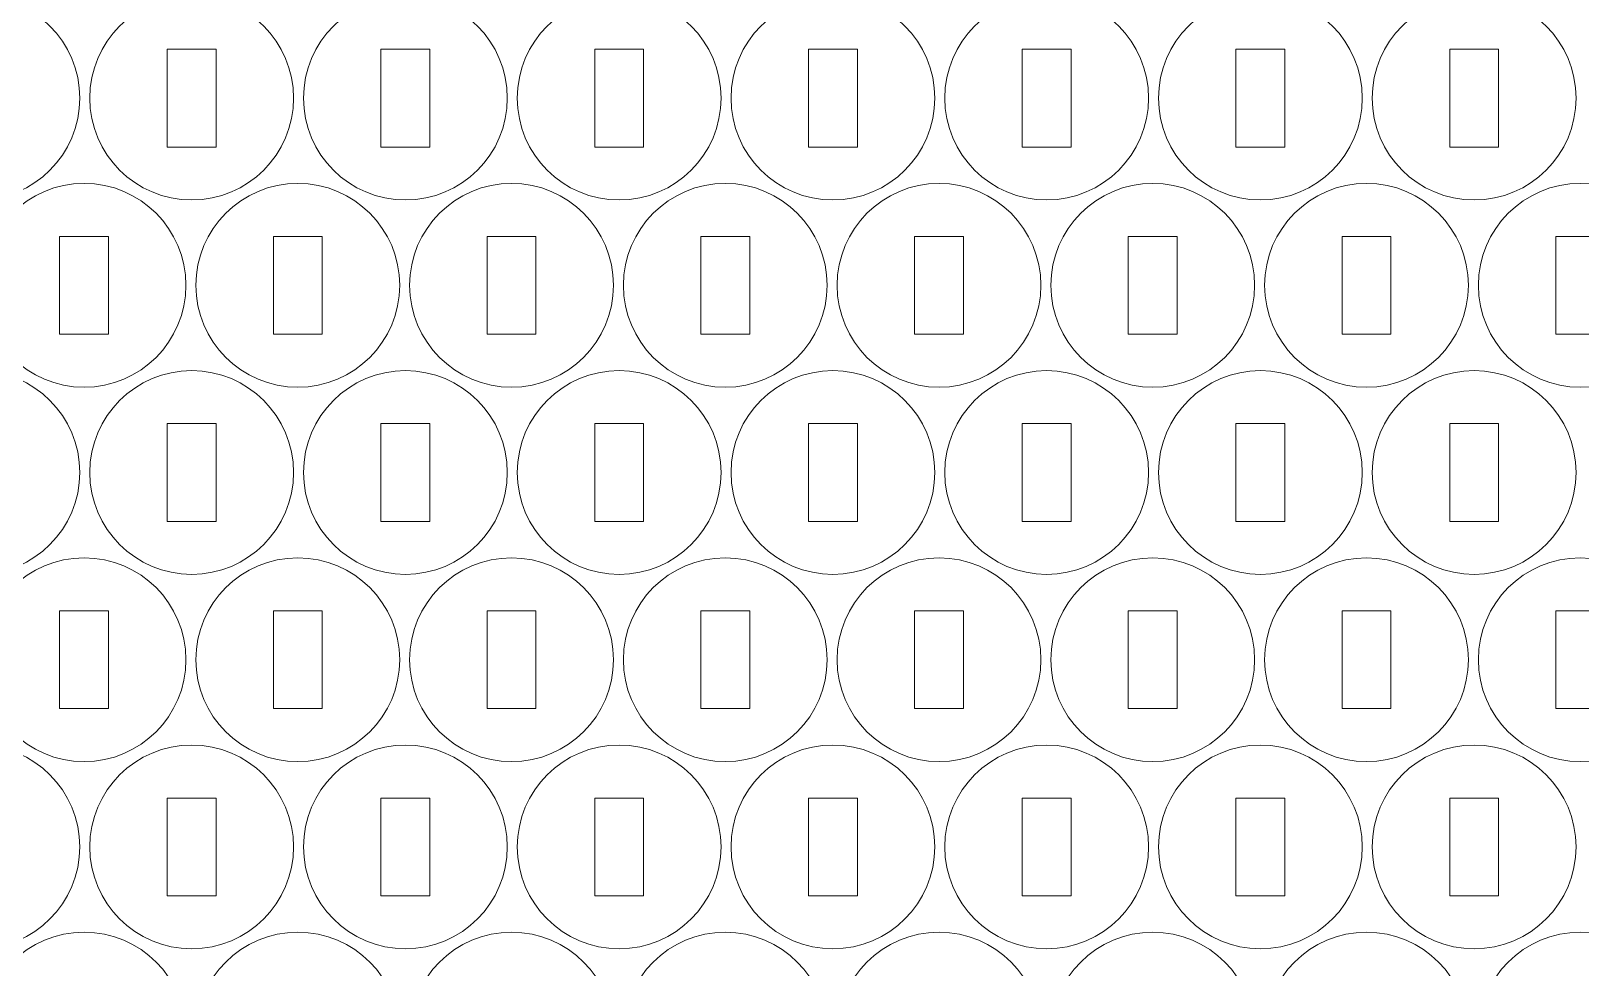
# Model space of a CAD drawing. Header units: millimetres. Extents: x -417 to 417, y -320 to 320.
# Drawn here: x -246.5 to -151.5, y -263.9 to -206.5 of the extents above; entities that cross this region are included whole.
import ezdxf

# ---------------------------------------------------------------- set-up
doc = ezdxf.new("R2010")
doc.units = ezdxf.units.MM
doc.header["$MEASUREMENT"] = 0
doc.layers.add('Camada 1', color=7, linetype='Continuous')

msp = doc.modelspace()

# ---------------------------------------------------------------- linework, layer by layer
at = {"layer": 'Camada 1', "lineweight": 20}
for points in [[(-249.7931, -204.3925), (-246.3413, -204.3925), (-243.5431, -207.1907), (-243.5431, -210.6425), (-243.5431, -210.6425), (-243.5431, -214.0943), (-246.3413, -216.8925), (-249.7931, -216.8925), (-249.7931, -216.8925), (-253.2449, -216.8925), (-256.0431, -214.0943), (-256.0431, -210.6425), (-256.0431, -210.6425), (-256.0431, -207.1907), (-253.2449, -204.3925), (-249.7931, -204.3925)], [(-236.6823, -204.3925), (-233.2305, -204.3925), (-230.4323, -207.1907), (-230.4323, -210.6425), (-230.4323, -210.6425), (-230.4323, -214.0943), (-233.2305, -216.8925), (-236.6823, -216.8925), (-236.6823, -216.8925), (-240.1341, -216.8925), (-242.9323, -214.0943), (-242.9323, -210.6425), (-242.9323, -210.6425), (-242.9323, -207.1907), (-240.1341, -204.3925), (-236.6823, -204.3925)], [(-223.5715, -204.3925), (-220.1197, -204.3925), (-217.3215, -207.1907), (-217.3215, -210.6425), (-217.3215, -210.6425), (-217.3215, -214.0943), (-220.1197, -216.8925), (-223.5715, -216.8925), (-223.5715, -216.8925), (-227.0233, -216.8925), (-229.8215, -214.0943), (-229.8215, -210.6425), (-229.8215, -210.6425), (-229.8215, -207.1907), (-227.0233, -204.3925), (-223.5715, -204.3925)], [(-210.4607, -204.3925), (-207.0089, -204.3925), (-204.2107, -207.1907), (-204.2107, -210.6425), (-204.2107, -210.6425), (-204.2107, -214.0943), (-207.0089, -216.8925), (-210.4607, -216.8925), (-210.4607, -216.8925), (-213.9125, -216.8925), (-216.7107, -214.0943), (-216.7107, -210.6425), (-216.7107, -210.6425), (-216.7107, -207.1907), (-213.9125, -204.3925), (-210.4607, -204.3925)], [(-197.3499, -204.3925), (-193.8981, -204.3925), (-191.0999, -207.1907), (-191.0999, -210.6425), (-191.0999, -210.6425), (-191.0999, -214.0943), (-193.8981, -216.8925), (-197.3499, -216.8925), (-197.3499, -216.8925), (-200.8017, -216.8925), (-203.5999, -214.0943), (-203.5999, -210.6425), (-203.5999, -210.6425), (-203.5999, -207.1907), (-200.8017, -204.3925), (-197.3499, -204.3925)], [(-184.2391, -204.3925), (-180.7873, -204.3925), (-177.9891, -207.1907), (-177.9891, -210.6425), (-177.9891, -210.6425), (-177.9891, -214.0943), (-180.7873, -216.8925), (-184.2391, -216.8925), (-184.2391, -216.8925), (-187.6909, -216.8925), (-190.4891, -214.0943), (-190.4891, -210.6425), (-190.4891, -210.6425), (-190.4891, -207.1907), (-187.6909, -204.3925), (-184.2391, -204.3925)], [(-171.1283, -204.3925), (-167.6765, -204.3925), (-164.8783, -207.1907), (-164.8783, -210.6425), (-164.8783, -210.6425), (-164.8783, -214.0943), (-167.6765, -216.8925), (-171.1283, -216.8925), (-171.1283, -216.8925), (-174.5801, -216.8925), (-177.3783, -214.0943), (-177.3783, -210.6425), (-177.3783, -210.6425), (-177.3783, -207.1907), (-174.5801, -204.3925), (-171.1283, -204.3925)], [(-158.0175, -204.3925), (-154.5657, -204.3925), (-151.7675, -207.1907), (-151.7675, -210.6425), (-151.7675, -210.6425), (-151.7675, -214.0943), (-154.5657, -216.8925), (-158.0175, -216.8925), (-158.0175, -216.8925), (-161.4693, -216.8925), (-164.2675, -214.0943), (-164.2675, -210.6425), (-164.2675, -210.6425), (-164.2675, -207.1907), (-161.4693, -204.3925), (-158.0175, -204.3925)], [(-238.1823, -207.6425), (-238.1823, -207.6425), (-235.1823, -207.6425), (-235.1823, -207.6425), (-235.1823, -207.6425), (-235.1823, -207.6425), (-235.1823, -213.6425), (-235.1823, -213.6425), (-235.1823, -213.6425), (-235.1823, -213.6425), (-238.1823, -213.6425), (-238.1823, -213.6425), (-238.1823, -213.6425), (-238.1823, -213.6425), (-238.1823, -207.6425), (-238.1823, -207.6425)], [(-225.0715, -207.6425), (-225.0715, -207.6425), (-222.0715, -207.6425), (-222.0715, -207.6425), (-222.0715, -207.6425), (-222.0715, -207.6425), (-222.0715, -213.6425), (-222.0715, -213.6425), (-222.0715, -213.6425), (-222.0715, -213.6425), (-225.0715, -213.6425), (-225.0715, -213.6425), (-225.0715, -213.6425), (-225.0715, -213.6425), (-225.0715, -207.6425), (-225.0715, -207.6425)], [(-211.9607, -207.6425), (-211.9607, -207.6425), (-208.9607, -207.6425), (-208.9607, -207.6425), (-208.9607, -207.6425), (-208.9607, -207.6425), (-208.9607, -213.6425), (-208.9607, -213.6425), (-208.9607, -213.6425), (-208.9607, -213.6425), (-211.9607, -213.6425), (-211.9607, -213.6425), (-211.9607, -213.6425), (-211.9607, -213.6425), (-211.9607, -207.6425), (-211.9607, -207.6425)], [(-198.8499, -207.6425), (-198.8499, -207.6425), (-195.8499, -207.6425), (-195.8499, -207.6425), (-195.8499, -207.6425), (-195.8499, -207.6425), (-195.8499, -213.6425), (-195.8499, -213.6425), (-195.8499, -213.6425), (-195.8499, -213.6425), (-198.8499, -213.6425), (-198.8499, -213.6425), (-198.8499, -213.6425), (-198.8499, -213.6425), (-198.8499, -207.6425), (-198.8499, -207.6425)], [(-185.7391, -207.6425), (-185.7391, -207.6425), (-182.7391, -207.6425), (-182.7391, -207.6425), (-182.7391, -207.6425), (-182.7391, -207.6425), (-182.7391, -213.6425), (-182.7391, -213.6425), (-182.7391, -213.6425), (-182.7391, -213.6425), (-185.7391, -213.6425), (-185.7391, -213.6425), (-185.7391, -213.6425), (-185.7391, -213.6425), (-185.7391, -207.6425), (-185.7391, -207.6425)], [(-172.6283, -207.6425), (-172.6283, -207.6425), (-169.6283, -207.6425), (-169.6283, -207.6425), (-169.6283, -207.6425), (-169.6283, -207.6425), (-169.6283, -213.6425), (-169.6283, -213.6425), (-169.6283, -213.6425), (-169.6283, -213.6425), (-172.6283, -213.6425), (-172.6283, -213.6425), (-172.6283, -213.6425), (-172.6283, -213.6425), (-172.6283, -207.6425), (-172.6283, -207.6425)], [(-159.5175, -207.6425), (-159.5175, -207.6425), (-156.5175, -207.6425), (-156.5175, -207.6425), (-156.5175, -207.6425), (-156.5175, -207.6425), (-156.5175, -213.6425), (-156.5175, -213.6425), (-156.5175, -213.6425), (-156.5175, -213.6425), (-159.5175, -213.6425), (-159.5175, -213.6425), (-159.5175, -213.6425), (-159.5175, -213.6425), (-159.5175, -207.6425), (-159.5175, -207.6425)], [(-243.2844, -215.8754), (-239.8326, -215.8754), (-237.0344, -218.6736), (-237.0344, -222.1254), (-237.0344, -222.1254), (-237.0344, -225.5772), (-239.8326, -228.3754), (-243.2844, -228.3754), (-243.2844, -228.3754), (-246.7362, -228.3754), (-249.5344, -225.5772), (-249.5344, -222.1254), (-249.5344, -222.1254), (-249.5344, -218.6736), (-246.7362, -215.8754), (-243.2844, -215.8754)], [(-230.1736, -215.8754), (-226.7218, -215.8754), (-223.9236, -218.6736), (-223.9236, -222.1254), (-223.9236, -222.1254), (-223.9236, -225.5772), (-226.7218, -228.3754), (-230.1736, -228.3754), (-230.1736, -228.3754), (-233.6254, -228.3754), (-236.4236, -225.5772), (-236.4236, -222.1254), (-236.4236, -222.1254), (-236.4236, -218.6736), (-233.6254, -215.8754), (-230.1736, -215.8754)], [(-217.0628, -215.8754), (-213.611, -215.8754), (-210.8128, -218.6736), (-210.8128, -222.1254), (-210.8128, -222.1254), (-210.8128, -225.5772), (-213.611, -228.3754), (-217.0628, -228.3754), (-217.0628, -228.3754), (-220.5146, -228.3754), (-223.3128, -225.5772), (-223.3128, -222.1254), (-223.3128, -222.1254), (-223.3128, -218.6736), (-220.5146, -215.8754), (-217.0628, -215.8754)], [(-203.952, -215.8754), (-200.5002, -215.8754), (-197.702, -218.6736), (-197.702, -222.1254), (-197.702, -222.1254), (-197.702, -225.5772), (-200.5002, -228.3754), (-203.952, -228.3754), (-203.952, -228.3754), (-207.4038, -228.3754), (-210.202, -225.5772), (-210.202, -222.1254), (-210.202, -222.1254), (-210.202, -218.6736), (-207.4038, -215.8754), (-203.952, -215.8754)], [(-190.8412, -215.8754), (-187.3894, -215.8754), (-184.5912, -218.6736), (-184.5912, -222.1254), (-184.5912, -222.1254), (-184.5912, -225.5772), (-187.3894, -228.3754), (-190.8412, -228.3754), (-190.8412, -228.3754), (-194.293, -228.3754), (-197.0912, -225.5772), (-197.0912, -222.1254), (-197.0912, -222.1254), (-197.0912, -218.6736), (-194.293, -215.8754), (-190.8412, -215.8754)], [(-177.7304, -215.8754), (-174.2786, -215.8754), (-171.4804, -218.6736), (-171.4804, -222.1254), (-171.4804, -222.1254), (-171.4804, -225.5772), (-174.2786, -228.3754), (-177.7304, -228.3754), (-177.7304, -228.3754), (-181.1822, -228.3754), (-183.9804, -225.5772), (-183.9804, -222.1254), (-183.9804, -222.1254), (-183.9804, -218.6736), (-181.1822, -215.8754), (-177.7304, -215.8754)], [(-164.6196, -215.8754), (-161.1678, -215.8754), (-158.3696, -218.6736), (-158.3696, -222.1254), (-158.3696, -222.1254), (-158.3696, -225.5772), (-161.1678, -228.3754), (-164.6196, -228.3754), (-164.6196, -228.3754), (-168.0714, -228.3754), (-170.8696, -225.5772), (-170.8696, -222.1254), (-170.8696, -222.1254), (-170.8696, -218.6736), (-168.0714, -215.8754), (-164.6196, -215.8754)], [(-151.5088, -215.8754), (-148.057, -215.8754), (-145.2588, -218.6736), (-145.2588, -222.1254), (-145.2588, -222.1254), (-145.2588, -225.5772), (-148.057, -228.3754), (-151.5088, -228.3754), (-151.5088, -228.3754), (-154.9606, -228.3754), (-157.7588, -225.5772), (-157.7588, -222.1254), (-157.7588, -222.1254), (-157.7588, -218.6736), (-154.9606, -215.8754), (-151.5088, -215.8754)], [(-244.7844, -219.1254), (-244.7844, -219.1254), (-241.7844, -219.1254), (-241.7844, -219.1254), (-241.7844, -219.1254), (-241.7844, -219.1254), (-241.7844, -225.1254), (-241.7844, -225.1254), (-241.7844, -225.1254), (-241.7844, -225.1254), (-244.7844, -225.1254), (-244.7844, -225.1254), (-244.7844, -225.1254), (-244.7844, -225.1254), (-244.7844, -219.1254), (-244.7844, -219.1254)], [(-231.6736, -219.1254), (-231.6736, -219.1254), (-228.6736, -219.1254), (-228.6736, -219.1254), (-228.6736, -219.1254), (-228.6736, -219.1254), (-228.6736, -225.1254), (-228.6736, -225.1254), (-228.6736, -225.1254), (-228.6736, -225.1254), (-231.6736, -225.1254), (-231.6736, -225.1254), (-231.6736, -225.1254), (-231.6736, -225.1254), (-231.6736, -219.1254), (-231.6736, -219.1254)], [(-218.5628, -219.1254), (-218.5628, -219.1254), (-215.5628, -219.1254), (-215.5628, -219.1254), (-215.5628, -219.1254), (-215.5628, -219.1254), (-215.5628, -225.1254), (-215.5628, -225.1254), (-215.5628, -225.1254), (-215.5628, -225.1254), (-218.5628, -225.1254), (-218.5628, -225.1254), (-218.5628, -225.1254), (-218.5628, -225.1254), (-218.5628, -219.1254), (-218.5628, -219.1254)], [(-205.452, -219.1254), (-205.452, -219.1254), (-202.452, -219.1254), (-202.452, -219.1254), (-202.452, -219.1254), (-202.452, -219.1254), (-202.452, -225.1254), (-202.452, -225.1254), (-202.452, -225.1254), (-202.452, -225.1254), (-205.452, -225.1254), (-205.452, -225.1254), (-205.452, -225.1254), (-205.452, -225.1254), (-205.452, -219.1254), (-205.452, -219.1254)], [(-192.3412, -219.1254), (-192.3412, -219.1254), (-189.3412, -219.1254), (-189.3412, -219.1254), (-189.3412, -219.1254), (-189.3412, -219.1254), (-189.3412, -225.1254), (-189.3412, -225.1254), (-189.3412, -225.1254), (-189.3412, -225.1254), (-192.3412, -225.1254), (-192.3412, -225.1254), (-192.3412, -225.1254), (-192.3412, -225.1254), (-192.3412, -219.1254), (-192.3412, -219.1254)], [(-179.2304, -219.1254), (-179.2304, -219.1254), (-176.2304, -219.1254), (-176.2304, -219.1254), (-176.2304, -219.1254), (-176.2304, -219.1254), (-176.2304, -225.1254), (-176.2304, -225.1254), (-176.2304, -225.1254), (-176.2304, -225.1254), (-179.2304, -225.1254), (-179.2304, -225.1254), (-179.2304, -225.1254), (-179.2304, -225.1254), (-179.2304, -219.1254), (-179.2304, -219.1254)], [(-166.1196, -219.1254), (-166.1196, -219.1254), (-163.1196, -219.1254), (-163.1196, -219.1254), (-163.1196, -219.1254), (-163.1196, -219.1254), (-163.1196, -225.1254), (-163.1196, -225.1254), (-163.1196, -225.1254), (-163.1196, -225.1254), (-166.1196, -225.1254), (-166.1196, -225.1254), (-166.1196, -225.1254), (-166.1196, -225.1254), (-166.1196, -219.1254), (-166.1196, -219.1254)], [(-153.0088, -219.1254), (-153.0088, -219.1254), (-150.0088, -219.1254), (-150.0088, -219.1254), (-150.0088, -219.1254), (-150.0088, -219.1254), (-150.0088, -225.1254), (-150.0088, -225.1254), (-150.0088, -225.1254), (-150.0088, -225.1254), (-153.0088, -225.1254), (-153.0088, -225.1254), (-153.0088, -225.1254), (-153.0088, -225.1254), (-153.0088, -219.1254), (-153.0088, -219.1254)], [(-249.7931, -227.3583), (-246.3413, -227.3583), (-243.5431, -230.1565), (-243.5431, -233.6083), (-243.5431, -233.6083), (-243.5431, -237.0601), (-246.3413, -239.8583), (-249.7931, -239.8583), (-249.7931, -239.8583), (-253.2449, -239.8583), (-256.0431, -237.0601), (-256.0431, -233.6083), (-256.0431, -233.6083), (-256.0431, -230.1565), (-253.2449, -227.3583), (-249.7931, -227.3583)], [(-236.6823, -227.3583), (-233.2305, -227.3583), (-230.4323, -230.1565), (-230.4323, -233.6083), (-230.4323, -233.6083), (-230.4323, -237.0601), (-233.2305, -239.8583), (-236.6823, -239.8583), (-236.6823, -239.8583), (-240.1341, -239.8583), (-242.9323, -237.0601), (-242.9323, -233.6083), (-242.9323, -233.6083), (-242.9323, -230.1565), (-240.1341, -227.3583), (-236.6823, -227.3583)], [(-223.5715, -227.3583), (-220.1197, -227.3583), (-217.3215, -230.1565), (-217.3215, -233.6083), (-217.3215, -233.6083), (-217.3215, -237.0601), (-220.1197, -239.8583), (-223.5715, -239.8583), (-223.5715, -239.8583), (-227.0233, -239.8583), (-229.8215, -237.0601), (-229.8215, -233.6083), (-229.8215, -233.6083), (-229.8215, -230.1565), (-227.0233, -227.3583), (-223.5715, -227.3583)], [(-210.4607, -227.3583), (-207.0089, -227.3583), (-204.2107, -230.1565), (-204.2107, -233.6083), (-204.2107, -233.6083), (-204.2107, -237.0601), (-207.0089, -239.8583), (-210.4607, -239.8583), (-210.4607, -239.8583), (-213.9125, -239.8583), (-216.7107, -237.0601), (-216.7107, -233.6083), (-216.7107, -233.6083), (-216.7107, -230.1565), (-213.9125, -227.3583), (-210.4607, -227.3583)], [(-197.3499, -227.3583), (-193.8981, -227.3583), (-191.0999, -230.1565), (-191.0999, -233.6083), (-191.0999, -233.6083), (-191.0999, -237.0601), (-193.8981, -239.8583), (-197.3499, -239.8583), (-197.3499, -239.8583), (-200.8017, -239.8583), (-203.5999, -237.0601), (-203.5999, -233.6083), (-203.5999, -233.6083), (-203.5999, -230.1565), (-200.8017, -227.3583), (-197.3499, -227.3583)], [(-184.2391, -227.3583), (-180.7873, -227.3583), (-177.9891, -230.1565), (-177.9891, -233.6083), (-177.9891, -233.6083), (-177.9891, -237.0601), (-180.7873, -239.8583), (-184.2391, -239.8583), (-184.2391, -239.8583), (-187.6909, -239.8583), (-190.4891, -237.0601), (-190.4891, -233.6083), (-190.4891, -233.6083), (-190.4891, -230.1565), (-187.6909, -227.3583), (-184.2391, -227.3583)], [(-171.1283, -227.3583), (-167.6765, -227.3583), (-164.8783, -230.1565), (-164.8783, -233.6083), (-164.8783, -233.6083), (-164.8783, -237.0601), (-167.6765, -239.8583), (-171.1283, -239.8583), (-171.1283, -239.8583), (-174.5801, -239.8583), (-177.3783, -237.0601), (-177.3783, -233.6083), (-177.3783, -233.6083), (-177.3783, -230.1565), (-174.5801, -227.3583), (-171.1283, -227.3583)], [(-158.0175, -227.3583), (-154.5657, -227.3583), (-151.7675, -230.1565), (-151.7675, -233.6083), (-151.7675, -233.6083), (-151.7675, -237.0601), (-154.5657, -239.8583), (-158.0175, -239.8583), (-158.0175, -239.8583), (-161.4693, -239.8583), (-164.2675, -237.0601), (-164.2675, -233.6083), (-164.2675, -233.6083), (-164.2675, -230.1565), (-161.4693, -227.3583), (-158.0175, -227.3583)], [(-238.1823, -230.6083), (-238.1823, -230.6083), (-235.1823, -230.6083), (-235.1823, -230.6083), (-235.1823, -230.6083), (-235.1823, -230.6083), (-235.1823, -236.6083), (-235.1823, -236.6083), (-235.1823, -236.6083), (-235.1823, -236.6083), (-238.1823, -236.6083), (-238.1823, -236.6083), (-238.1823, -236.6083), (-238.1823, -236.6083), (-238.1823, -230.6083), (-238.1823, -230.6083)], [(-225.0715, -230.6083), (-225.0715, -230.6083), (-222.0715, -230.6083), (-222.0715, -230.6083), (-222.0715, -230.6083), (-222.0715, -230.6083), (-222.0715, -236.6083), (-222.0715, -236.6083), (-222.0715, -236.6083), (-222.0715, -236.6083), (-225.0715, -236.6083), (-225.0715, -236.6083), (-225.0715, -236.6083), (-225.0715, -236.6083), (-225.0715, -230.6083), (-225.0715, -230.6083)], [(-211.9607, -230.6083), (-211.9607, -230.6083), (-208.9607, -230.6083), (-208.9607, -230.6083), (-208.9607, -230.6083), (-208.9607, -230.6083), (-208.9607, -236.6083), (-208.9607, -236.6083), (-208.9607, -236.6083), (-208.9607, -236.6083), (-211.9607, -236.6083), (-211.9607, -236.6083), (-211.9607, -236.6083), (-211.9607, -236.6083), (-211.9607, -230.6083), (-211.9607, -230.6083)], [(-198.8499, -230.6083), (-198.8499, -230.6083), (-195.8499, -230.6083), (-195.8499, -230.6083), (-195.8499, -230.6083), (-195.8499, -230.6083), (-195.8499, -236.6083), (-195.8499, -236.6083), (-195.8499, -236.6083), (-195.8499, -236.6083), (-198.8499, -236.6083), (-198.8499, -236.6083), (-198.8499, -236.6083), (-198.8499, -236.6083), (-198.8499, -230.6083), (-198.8499, -230.6083)], [(-185.7391, -230.6083), (-185.7391, -230.6083), (-182.7391, -230.6083), (-182.7391, -230.6083), (-182.7391, -230.6083), (-182.7391, -230.6083), (-182.7391, -236.6083), (-182.7391, -236.6083), (-182.7391, -236.6083), (-182.7391, -236.6083), (-185.7391, -236.6083), (-185.7391, -236.6083), (-185.7391, -236.6083), (-185.7391, -236.6083), (-185.7391, -230.6083), (-185.7391, -230.6083)], [(-172.6283, -230.6083), (-172.6283, -230.6083), (-169.6283, -230.6083), (-169.6283, -230.6083), (-169.6283, -230.6083), (-169.6283, -230.6083), (-169.6283, -236.6083), (-169.6283, -236.6083), (-169.6283, -236.6083), (-169.6283, -236.6083), (-172.6283, -236.6083), (-172.6283, -236.6083), (-172.6283, -236.6083), (-172.6283, -236.6083), (-172.6283, -230.6083), (-172.6283, -230.6083)], [(-159.5175, -230.6083), (-159.5175, -230.6083), (-156.5175, -230.6083), (-156.5175, -230.6083), (-156.5175, -230.6083), (-156.5175, -230.6083), (-156.5175, -236.6083), (-156.5175, -236.6083), (-156.5175, -236.6083), (-156.5175, -236.6083), (-159.5175, -236.6083), (-159.5175, -236.6083), (-159.5175, -236.6083), (-159.5175, -236.6083), (-159.5175, -230.6083), (-159.5175, -230.6083)], [(-243.2844, -238.8412), (-239.8326, -238.8412), (-237.0344, -241.6394), (-237.0344, -245.0912), (-237.0344, -245.0912), (-237.0344, -248.543), (-239.8326, -251.3412), (-243.2844, -251.3412), (-243.2844, -251.3412), (-246.7362, -251.3412), (-249.5344, -248.543), (-249.5344, -245.0912), (-249.5344, -245.0912), (-249.5344, -241.6394), (-246.7362, -238.8412), (-243.2844, -238.8412)], [(-230.1736, -238.8412), (-226.7218, -238.8412), (-223.9236, -241.6394), (-223.9236, -245.0912), (-223.9236, -245.0912), (-223.9236, -248.543), (-226.7218, -251.3412), (-230.1736, -251.3412), (-230.1736, -251.3412), (-233.6254, -251.3412), (-236.4236, -248.543), (-236.4236, -245.0912), (-236.4236, -245.0912), (-236.4236, -241.6394), (-233.6254, -238.8412), (-230.1736, -238.8412)], [(-217.0628, -238.8412), (-213.611, -238.8412), (-210.8128, -241.6394), (-210.8128, -245.0912), (-210.8128, -245.0912), (-210.8128, -248.543), (-213.611, -251.3412), (-217.0628, -251.3412), (-217.0628, -251.3412), (-220.5146, -251.3412), (-223.3128, -248.543), (-223.3128, -245.0912), (-223.3128, -245.0912), (-223.3128, -241.6394), (-220.5146, -238.8412), (-217.0628, -238.8412)], [(-203.952, -238.8412), (-200.5002, -238.8412), (-197.702, -241.6394), (-197.702, -245.0912), (-197.702, -245.0912), (-197.702, -248.543), (-200.5002, -251.3412), (-203.952, -251.3412), (-203.952, -251.3412), (-207.4038, -251.3412), (-210.202, -248.543), (-210.202, -245.0912), (-210.202, -245.0912), (-210.202, -241.6394), (-207.4038, -238.8412), (-203.952, -238.8412)], [(-190.8412, -238.8412), (-187.3894, -238.8412), (-184.5912, -241.6394), (-184.5912, -245.0912), (-184.5912, -245.0912), (-184.5912, -248.543), (-187.3894, -251.3412), (-190.8412, -251.3412), (-190.8412, -251.3412), (-194.293, -251.3412), (-197.0912, -248.543), (-197.0912, -245.0912), (-197.0912, -245.0912), (-197.0912, -241.6394), (-194.293, -238.8412), (-190.8412, -238.8412)], [(-177.7304, -238.8412), (-174.2786, -238.8412), (-171.4804, -241.6394), (-171.4804, -245.0912), (-171.4804, -245.0912), (-171.4804, -248.543), (-174.2786, -251.3412), (-177.7304, -251.3412), (-177.7304, -251.3412), (-181.1822, -251.3412), (-183.9804, -248.543), (-183.9804, -245.0912), (-183.9804, -245.0912), (-183.9804, -241.6394), (-181.1822, -238.8412), (-177.7304, -238.8412)], [(-164.6196, -238.8412), (-161.1678, -238.8412), (-158.3696, -241.6394), (-158.3696, -245.0912), (-158.3696, -245.0912), (-158.3696, -248.543), (-161.1678, -251.3412), (-164.6196, -251.3412), (-164.6196, -251.3412), (-168.0714, -251.3412), (-170.8696, -248.543), (-170.8696, -245.0912), (-170.8696, -245.0912), (-170.8696, -241.6394), (-168.0714, -238.8412), (-164.6196, -238.8412)], [(-151.5088, -238.8412), (-148.057, -238.8412), (-145.2588, -241.6394), (-145.2588, -245.0912), (-145.2588, -245.0912), (-145.2588, -248.543), (-148.057, -251.3412), (-151.5088, -251.3412), (-151.5088, -251.3412), (-154.9606, -251.3412), (-157.7588, -248.543), (-157.7588, -245.0912), (-157.7588, -245.0912), (-157.7588, -241.6394), (-154.9606, -238.8412), (-151.5088, -238.8412)], [(-244.7844, -242.0912), (-244.7844, -242.0912), (-241.7844, -242.0912), (-241.7844, -242.0912), (-241.7844, -242.0912), (-241.7844, -242.0912), (-241.7844, -248.0912), (-241.7844, -248.0912), (-241.7844, -248.0912), (-241.7844, -248.0912), (-244.7844, -248.0912), (-244.7844, -248.0912), (-244.7844, -248.0912), (-244.7844, -248.0912), (-244.7844, -242.0912), (-244.7844, -242.0912)], [(-231.6736, -242.0912), (-231.6736, -242.0912), (-228.6736, -242.0912), (-228.6736, -242.0912), (-228.6736, -242.0912), (-228.6736, -242.0912), (-228.6736, -248.0912), (-228.6736, -248.0912), (-228.6736, -248.0912), (-228.6736, -248.0912), (-231.6736, -248.0912), (-231.6736, -248.0912), (-231.6736, -248.0912), (-231.6736, -248.0912), (-231.6736, -242.0912), (-231.6736, -242.0912)], [(-218.5628, -242.0912), (-218.5628, -242.0912), (-215.5628, -242.0912), (-215.5628, -242.0912), (-215.5628, -242.0912), (-215.5628, -242.0912), (-215.5628, -248.0912), (-215.5628, -248.0912), (-215.5628, -248.0912), (-215.5628, -248.0912), (-218.5628, -248.0912), (-218.5628, -248.0912), (-218.5628, -248.0912), (-218.5628, -248.0912), (-218.5628, -242.0912), (-218.5628, -242.0912)], [(-205.452, -242.0912), (-205.452, -242.0912), (-202.452, -242.0912), (-202.452, -242.0912), (-202.452, -242.0912), (-202.452, -242.0912), (-202.452, -248.0912), (-202.452, -248.0912), (-202.452, -248.0912), (-202.452, -248.0912), (-205.452, -248.0912), (-205.452, -248.0912), (-205.452, -248.0912), (-205.452, -248.0912), (-205.452, -242.0912), (-205.452, -242.0912)], [(-192.3412, -242.0912), (-192.3412, -242.0912), (-189.3412, -242.0912), (-189.3412, -242.0912), (-189.3412, -242.0912), (-189.3412, -242.0912), (-189.3412, -248.0912), (-189.3412, -248.0912), (-189.3412, -248.0912), (-189.3412, -248.0912), (-192.3412, -248.0912), (-192.3412, -248.0912), (-192.3412, -248.0912), (-192.3412, -248.0912), (-192.3412, -242.0912), (-192.3412, -242.0912)], [(-179.2304, -242.0912), (-179.2304, -242.0912), (-176.2304, -242.0912), (-176.2304, -242.0912), (-176.2304, -242.0912), (-176.2304, -242.0912), (-176.2304, -248.0912), (-176.2304, -248.0912), (-176.2304, -248.0912), (-176.2304, -248.0912), (-179.2304, -248.0912), (-179.2304, -248.0912), (-179.2304, -248.0912), (-179.2304, -248.0912), (-179.2304, -242.0912), (-179.2304, -242.0912)], [(-166.1196, -242.0912), (-166.1196, -242.0912), (-163.1196, -242.0912), (-163.1196, -242.0912), (-163.1196, -242.0912), (-163.1196, -242.0912), (-163.1196, -248.0912), (-163.1196, -248.0912), (-163.1196, -248.0912), (-163.1196, -248.0912), (-166.1196, -248.0912), (-166.1196, -248.0912), (-166.1196, -248.0912), (-166.1196, -248.0912), (-166.1196, -242.0912), (-166.1196, -242.0912)], [(-153.0088, -242.0912), (-153.0088, -242.0912), (-150.0088, -242.0912), (-150.0088, -242.0912), (-150.0088, -242.0912), (-150.0088, -242.0912), (-150.0088, -248.0912), (-150.0088, -248.0912), (-150.0088, -248.0912), (-150.0088, -248.0912), (-153.0088, -248.0912), (-153.0088, -248.0912), (-153.0088, -248.0912), (-153.0088, -248.0912), (-153.0088, -242.0912), (-153.0088, -242.0912)], [(-249.7931, -250.3241), (-246.3413, -250.3241), (-243.5431, -253.1223), (-243.5431, -256.5741), (-243.5431, -256.5741), (-243.5431, -260.0259), (-246.3413, -262.8241), (-249.7931, -262.8241), (-249.7931, -262.8241), (-253.2449, -262.8241), (-256.0431, -260.0259), (-256.0431, -256.5741), (-256.0431, -256.5741), (-256.0431, -253.1223), (-253.2449, -250.3241), (-249.7931, -250.3241)], [(-236.6823, -250.3241), (-233.2305, -250.3241), (-230.4323, -253.1223), (-230.4323, -256.5741), (-230.4323, -256.5741), (-230.4323, -260.0259), (-233.2305, -262.8241), (-236.6823, -262.8241), (-236.6823, -262.8241), (-240.1341, -262.8241), (-242.9323, -260.0259), (-242.9323, -256.5741), (-242.9323, -256.5741), (-242.9323, -253.1223), (-240.1341, -250.3241), (-236.6823, -250.3241)], [(-223.5715, -250.3241), (-220.1197, -250.3241), (-217.3215, -253.1223), (-217.3215, -256.5741), (-217.3215, -256.5741), (-217.3215, -260.0259), (-220.1197, -262.8241), (-223.5715, -262.8241), (-223.5715, -262.8241), (-227.0233, -262.8241), (-229.8215, -260.0259), (-229.8215, -256.5741), (-229.8215, -256.5741), (-229.8215, -253.1223), (-227.0233, -250.3241), (-223.5715, -250.3241)], [(-210.4607, -250.3241), (-207.0089, -250.3241), (-204.2107, -253.1223), (-204.2107, -256.5741), (-204.2107, -256.5741), (-204.2107, -260.0259), (-207.0089, -262.8241), (-210.4607, -262.8241), (-210.4607, -262.8241), (-213.9125, -262.8241), (-216.7107, -260.0259), (-216.7107, -256.5741), (-216.7107, -256.5741), (-216.7107, -253.1223), (-213.9125, -250.3241), (-210.4607, -250.3241)], [(-197.3499, -250.3241), (-193.8981, -250.3241), (-191.0999, -253.1223), (-191.0999, -256.5741), (-191.0999, -256.5741), (-191.0999, -260.0259), (-193.8981, -262.8241), (-197.3499, -262.8241), (-197.3499, -262.8241), (-200.8017, -262.8241), (-203.5999, -260.0259), (-203.5999, -256.5741), (-203.5999, -256.5741), (-203.5999, -253.1223), (-200.8017, -250.3241), (-197.3499, -250.3241)], [(-184.2391, -250.3241), (-180.7873, -250.3241), (-177.9891, -253.1223), (-177.9891, -256.5741), (-177.9891, -256.5741), (-177.9891, -260.0259), (-180.7873, -262.8241), (-184.2391, -262.8241), (-184.2391, -262.8241), (-187.6909, -262.8241), (-190.4891, -260.0259), (-190.4891, -256.5741), (-190.4891, -256.5741), (-190.4891, -253.1223), (-187.6909, -250.3241), (-184.2391, -250.3241)], [(-171.1283, -250.3241), (-167.6765, -250.3241), (-164.8783, -253.1223), (-164.8783, -256.5741), (-164.8783, -256.5741), (-164.8783, -260.0259), (-167.6765, -262.8241), (-171.1283, -262.8241), (-171.1283, -262.8241), (-174.5801, -262.8241), (-177.3783, -260.0259), (-177.3783, -256.5741), (-177.3783, -256.5741), (-177.3783, -253.1223), (-174.5801, -250.3241), (-171.1283, -250.3241)], [(-158.0175, -250.3241), (-154.5657, -250.3241), (-151.7675, -253.1223), (-151.7675, -256.5741), (-151.7675, -256.5741), (-151.7675, -260.0259), (-154.5657, -262.8241), (-158.0175, -262.8241), (-158.0175, -262.8241), (-161.4693, -262.8241), (-164.2675, -260.0259), (-164.2675, -256.5741), (-164.2675, -256.5741), (-164.2675, -253.1223), (-161.4693, -250.3241), (-158.0175, -250.3241)], [(-238.1823, -253.5741), (-238.1823, -253.5741), (-235.1823, -253.5741), (-235.1823, -253.5741), (-235.1823, -253.5741), (-235.1823, -253.5741), (-235.1823, -259.5741), (-235.1823, -259.5741), (-235.1823, -259.5741), (-235.1823, -259.5741), (-238.1823, -259.5741), (-238.1823, -259.5741), (-238.1823, -259.5741), (-238.1823, -259.5741), (-238.1823, -253.5741), (-238.1823, -253.5741)], [(-225.0715, -253.5741), (-225.0715, -253.5741), (-222.0715, -253.5741), (-222.0715, -253.5741), (-222.0715, -253.5741), (-222.0715, -253.5741), (-222.0715, -259.5741), (-222.0715, -259.5741), (-222.0715, -259.5741), (-222.0715, -259.5741), (-225.0715, -259.5741), (-225.0715, -259.5741), (-225.0715, -259.5741), (-225.0715, -259.5741), (-225.0715, -253.5741), (-225.0715, -253.5741)], [(-211.9607, -253.5741), (-211.9607, -253.5741), (-208.9607, -253.5741), (-208.9607, -253.5741), (-208.9607, -253.5741), (-208.9607, -253.5741), (-208.9607, -259.5741), (-208.9607, -259.5741), (-208.9607, -259.5741), (-208.9607, -259.5741), (-211.9607, -259.5741), (-211.9607, -259.5741), (-211.9607, -259.5741), (-211.9607, -259.5741), (-211.9607, -253.5741), (-211.9607, -253.5741)], [(-198.8499, -253.5741), (-198.8499, -253.5741), (-195.8499, -253.5741), (-195.8499, -253.5741), (-195.8499, -253.5741), (-195.8499, -253.5741), (-195.8499, -259.5741), (-195.8499, -259.5741), (-195.8499, -259.5741), (-195.8499, -259.5741), (-198.8499, -259.5741), (-198.8499, -259.5741), (-198.8499, -259.5741), (-198.8499, -259.5741), (-198.8499, -253.5741), (-198.8499, -253.5741)], [(-185.7391, -253.5741), (-185.7391, -253.5741), (-182.7391, -253.5741), (-182.7391, -253.5741), (-182.7391, -253.5741), (-182.7391, -253.5741), (-182.7391, -259.5741), (-182.7391, -259.5741), (-182.7391, -259.5741), (-182.7391, -259.5741), (-185.7391, -259.5741), (-185.7391, -259.5741), (-185.7391, -259.5741), (-185.7391, -259.5741), (-185.7391, -253.5741), (-185.7391, -253.5741)], [(-172.6283, -253.5741), (-172.6283, -253.5741), (-169.6283, -253.5741), (-169.6283, -253.5741), (-169.6283, -253.5741), (-169.6283, -253.5741), (-169.6283, -259.5741), (-169.6283, -259.5741), (-169.6283, -259.5741), (-169.6283, -259.5741), (-172.6283, -259.5741), (-172.6283, -259.5741), (-172.6283, -259.5741), (-172.6283, -259.5741), (-172.6283, -253.5741), (-172.6283, -253.5741)], [(-159.5175, -253.5741), (-159.5175, -253.5741), (-156.5175, -253.5741), (-156.5175, -253.5741), (-156.5175, -253.5741), (-156.5175, -253.5741), (-156.5175, -259.5741), (-156.5175, -259.5741), (-156.5175, -259.5741), (-156.5175, -259.5741), (-159.5175, -259.5741), (-159.5175, -259.5741), (-159.5175, -259.5741), (-159.5175, -259.5741), (-159.5175, -253.5741), (-159.5175, -253.5741)], [(-243.2844, -261.807), (-239.8326, -261.807), (-237.0344, -264.6052), (-237.0344, -268.057), (-237.0344, -268.057), (-237.0344, -271.5088), (-239.8326, -274.307), (-243.2844, -274.307), (-243.2844, -274.307), (-246.7362, -274.307), (-249.5344, -271.5088), (-249.5344, -268.057), (-249.5344, -268.057), (-249.5344, -264.6052), (-246.7362, -261.807), (-243.2844, -261.807)], [(-230.1736, -261.807), (-226.7218, -261.807), (-223.9236, -264.6052), (-223.9236, -268.057), (-223.9236, -268.057), (-223.9236, -271.5088), (-226.7218, -274.307), (-230.1736, -274.307), (-230.1736, -274.307), (-233.6254, -274.307), (-236.4236, -271.5088), (-236.4236, -268.057), (-236.4236, -268.057), (-236.4236, -264.6052), (-233.6254, -261.807), (-230.1736, -261.807)], [(-217.0628, -261.807), (-213.611, -261.807), (-210.8128, -264.6052), (-210.8128, -268.057), (-210.8128, -268.057), (-210.8128, -271.5088), (-213.611, -274.307), (-217.0628, -274.307), (-217.0628, -274.307), (-220.5146, -274.307), (-223.3128, -271.5088), (-223.3128, -268.057), (-223.3128, -268.057), (-223.3128, -264.6052), (-220.5146, -261.807), (-217.0628, -261.807)], [(-203.952, -261.807), (-200.5002, -261.807), (-197.702, -264.6052), (-197.702, -268.057), (-197.702, -268.057), (-197.702, -271.5088), (-200.5002, -274.307), (-203.952, -274.307), (-203.952, -274.307), (-207.4038, -274.307), (-210.202, -271.5088), (-210.202, -268.057), (-210.202, -268.057), (-210.202, -264.6052), (-207.4038, -261.807), (-203.952, -261.807)], [(-190.8412, -261.807), (-187.3894, -261.807), (-184.5912, -264.6052), (-184.5912, -268.057), (-184.5912, -268.057), (-184.5912, -271.5088), (-187.3894, -274.307), (-190.8412, -274.307), (-190.8412, -274.307), (-194.293, -274.307), (-197.0912, -271.5088), (-197.0912, -268.057), (-197.0912, -268.057), (-197.0912, -264.6052), (-194.293, -261.807), (-190.8412, -261.807)], [(-177.7304, -261.807), (-174.2786, -261.807), (-171.4804, -264.6052), (-171.4804, -268.057), (-171.4804, -268.057), (-171.4804, -271.5088), (-174.2786, -274.307), (-177.7304, -274.307), (-177.7304, -274.307), (-181.1822, -274.307), (-183.9804, -271.5088), (-183.9804, -268.057), (-183.9804, -268.057), (-183.9804, -264.6052), (-181.1822, -261.807), (-177.7304, -261.807)], [(-164.6196, -261.807), (-161.1678, -261.807), (-158.3696, -264.6052), (-158.3696, -268.057), (-158.3696, -268.057), (-158.3696, -271.5088), (-161.1678, -274.307), (-164.6196, -274.307), (-164.6196, -274.307), (-168.0714, -274.307), (-170.8696, -271.5088), (-170.8696, -268.057), (-170.8696, -268.057), (-170.8696, -264.6052), (-168.0714, -261.807), (-164.6196, -261.807)], [(-151.5088, -261.807), (-148.057, -261.807), (-145.2588, -264.6052), (-145.2588, -268.057), (-145.2588, -268.057), (-145.2588, -271.5088), (-148.057, -274.307), (-151.5088, -274.307), (-151.5088, -274.307), (-154.9606, -274.307), (-157.7588, -271.5088), (-157.7588, -268.057), (-157.7588, -268.057), (-157.7588, -264.6052), (-154.9606, -261.807), (-151.5088, -261.807)]]:
    msp.add_open_spline(points, degree=3, knots=[0, 0, 0, 0, 0.2, 0.2, 0.2, 0.2, 0.4, 0.4, 0.4, 0.4, 0.6, 0.6, 0.6, 0.6, 1, 1, 1, 1], dxfattribs=at)

doc.saveas('drawing.dxf')
